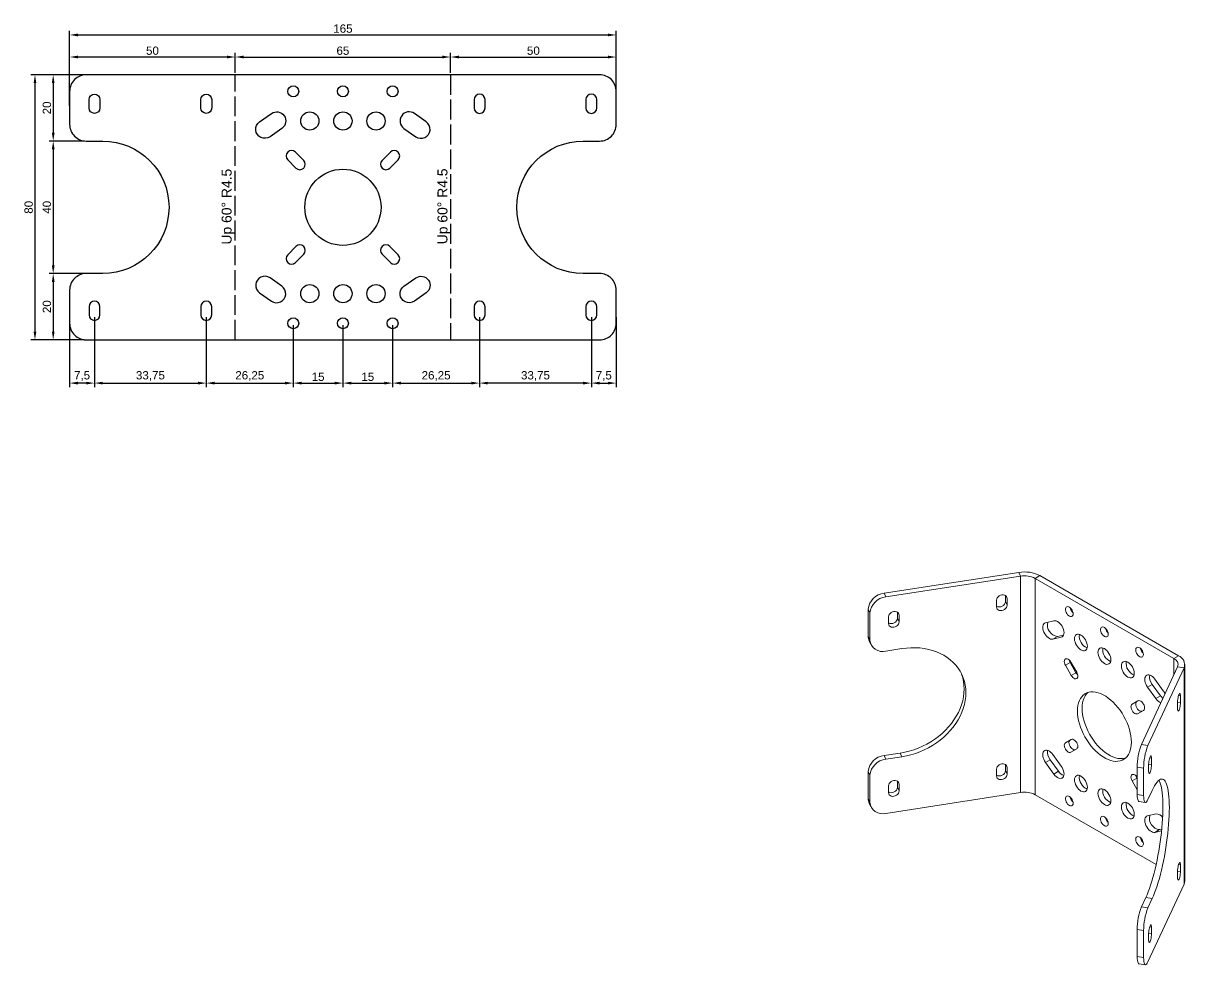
# Model space of a CAD drawing. Header units: millimetres. Extents: x -1183 to 567, y -229 to 859.
# Drawn here: x -96.5 to 254.2, y -228.7 to 55.6 of the extents above; entities that cross this region are included whole.
import ezdxf

# ---------------------------------------------------------------- set-up
doc = ezdxf.new("R2010")
doc.units = ezdxf.units.MM
doc.linetypes.add('ACAD_ISO02W100', pattern=[15, 12, -3])
doc.layers.add('BORDER', color=7, linetype='Continuous')
doc.layers.add('Izmeri', color=1, linetype='Continuous', lineweight=25)
doc.styles.get("Standard").update_dxf_attribs({"font": 'arial.ttf'})
doc.dimstyles.new('ISO-25', dxfattribs={"dimtxt": 2.5, "dimasz": 2.5, "dimexe": 1.25, "dimexo": 0.625, "dimtad": 1, "dimtxsty": 'Standard', "dimcen": 2.5, "dimadec": 0, "dimazin": 0, "dimtfac": 1, "dimtmove": 0, "dimatfit": 3, "dimfxl": 1, "dimarcsym": 0})

# ---------------------------------------------------------------- blocks, each defined once
blk = doc.blocks.new('*D20')
at = {"layer": 'Defpoints', "color": 0}
for p in [(-77.5, 40), (-92.97, -40), (-77.5, -40)]:
    blk.add_point(p, dxfattribs=at)
at = {"layer": 'Izmeri', "color": 0, "lineweight": -2}
for p, q in [((-78.12, 40), (-94.22, 40)), ((-92.97, 37.5), (-92.97, -37.5)), ((-78.12, -40), (-94.22, -40))]:
    blk.add_line(p, q, dxfattribs=at)
at = {"layer": 'Izmeri', "color": 0}
for points in [[(-92.55, 37.5), (-93.38, 37.5), (-92.97, 40)], [(-93.38, -37.5), (-92.55, -37.5), (-92.97, -40)]]:
    blk.add_solid(points, dxfattribs=at)
at = {"layer": 'Izmeri', "color": 0, "insert": (-94.87, 0), "char_height": 2.5, "attachment_point": 5, "rotation": 90}
blk.add_mtext('80', dxfattribs=at)
blk = doc.blocks.new('*D21')
at = {"layer": 'Defpoints', "color": 0}
for p in [(-77.5, 40), (-87.46, 20), (-77.5, 20)]:
    blk.add_point(p, dxfattribs=at)
at = {"layer": 'Izmeri', "color": 0, "lineweight": -2}
for p, q in [((-78.12, 40), (-88.71, 40)), ((-87.46, 37.5), (-87.46, 22.5)), ((-78.12, 20), (-88.71, 20))]:
    blk.add_line(p, q, dxfattribs=at)
at = {"layer": 'Izmeri', "color": 0}
for points in [[(-87.04, 37.5), (-87.87, 37.5), (-87.46, 40)], [(-87.87, 22.5), (-87.04, 22.5), (-87.46, 20)]]:
    blk.add_solid(points, dxfattribs=at)
at = {"layer": 'Izmeri', "color": 0, "insert": (-89.36, 30), "char_height": 2.5, "attachment_point": 5, "rotation": 90}
blk.add_mtext('20', dxfattribs=at)
blk = doc.blocks.new('*D22')
at = {"layer": 'Defpoints', "color": 0}
for p in [(-77.5, 20), (-87.46, -20), (-77.5, -20)]:
    blk.add_point(p, dxfattribs=at)
at = {"layer": 'Izmeri', "color": 0, "lineweight": -2}
for p, q in [((-78.12, 20), (-88.71, 20)), ((-87.46, 17.5), (-87.46, -17.5)), ((-78.12, -20), (-88.71, -20))]:
    blk.add_line(p, q, dxfattribs=at)
at = {"layer": 'Izmeri', "color": 0}
for points in [[(-87.04, 17.5), (-87.87, 17.5), (-87.46, 20)], [(-87.87, -17.5), (-87.04, -17.5), (-87.46, -20)]]:
    blk.add_solid(points, dxfattribs=at)
at = {"layer": 'Izmeri', "color": 0, "insert": (-89.36, 0), "char_height": 2.5, "attachment_point": 5, "rotation": 90}
blk.add_mtext('40', dxfattribs=at)
blk = doc.blocks.new('*D23')
at = {"layer": 'Defpoints', "color": 0}
for p in [(-77.5, -20), (-87.46, -40), (-77.5, -40)]:
    blk.add_point(p, dxfattribs=at)
at = {"layer": 'Izmeri', "color": 0, "lineweight": -2}
for p, q in [((-78.12, -20), (-88.71, -20)), ((-87.46, -22.5), (-87.46, -37.5)), ((-78.12, -40), (-88.71, -40))]:
    blk.add_line(p, q, dxfattribs=at)
at = {"layer": 'Izmeri', "color": 0}
for points in [[(-87.04, -22.5), (-87.87, -22.5), (-87.46, -20)], [(-87.87, -37.5), (-87.04, -37.5), (-87.46, -40)]]:
    blk.add_solid(points, dxfattribs=at)
at = {"layer": 'Izmeri', "color": 0, "insert": (-89.36, -30), "char_height": 2.5, "attachment_point": 5, "rotation": 90}
blk.add_mtext('20', dxfattribs=at)
blk = doc.blocks.new('*D24')
at = {"layer": 'Defpoints', "color": 0}
for p in [(82.5, 52.03), (-82.5, 30), (82.5, 30)]:
    blk.add_point(p, dxfattribs=at)
at = {"layer": 'Izmeri', "color": 0, "lineweight": -2}
for p, q in [((-82.5, 30.62), (-82.5, 53.28)), ((82.5, 30.62), (82.5, 53.28)), ((-80, 52.03), (80, 52.03))]:
    blk.add_line(p, q, dxfattribs=at)
at = {"layer": 'Izmeri', "color": 0}
for points in [[(-80, 52.45), (-80, 51.61), (-82.5, 52.03)], [(80, 51.61), (80, 52.45), (82.5, 52.03)]]:
    blk.add_solid(points, dxfattribs=at)
at = {"layer": 'Izmeri', "color": 0, "insert": (0, 53.93), "char_height": 2.5, "attachment_point": 5}
blk.add_mtext('165', dxfattribs=at)
blk = doc.blocks.new('*D25')
at = {"layer": 'Defpoints', "color": 0}
for p in [(-82.5, 45.37), (-32.5, 40), (-82.5, 30.62)]:
    blk.add_point(p, dxfattribs=at)
at = {"layer": 'Izmeri', "color": 0, "lineweight": -2}
for p, q in [((-82.5, 31.25), (-82.5, 46.62)), ((-32.5, 40.63), (-32.5, 46.62)), ((-35, 45.37), (-80, 45.37))]:
    blk.add_line(p, q, dxfattribs=at)
at = {"layer": 'Izmeri', "color": 0}
for points in [[(-80, 45.79), (-80, 44.96), (-82.5, 45.37)], [(-35, 44.96), (-35, 45.79), (-32.5, 45.37)]]:
    blk.add_solid(points, dxfattribs=at)
at = {"layer": 'Izmeri', "color": 0, "insert": (-57.5, 47.27), "char_height": 2.5, "attachment_point": 5}
blk.add_mtext('50', dxfattribs=at)
blk = doc.blocks.new('*D26')
at = {"layer": 'Defpoints', "color": 0}
for p in [(32.5, 45.37), (-32.5, 40), (32.5, 40)]:
    blk.add_point(p, dxfattribs=at)
at = {"layer": 'Izmeri', "color": 0, "lineweight": -2}
for p, q in [((-32.5, 40.63), (-32.5, 46.62)), ((32.5, 40.63), (32.5, 46.62)), ((-30, 45.37), (30, 45.37))]:
    blk.add_line(p, q, dxfattribs=at)
at = {"layer": 'Izmeri', "color": 0}
for points in [[(-30, 45.79), (-30, 44.96), (-32.5, 45.37)], [(30, 44.96), (30, 45.79), (32.5, 45.37)]]:
    blk.add_solid(points, dxfattribs=at)
at = {"layer": 'Izmeri', "color": 0, "insert": (0, 47.27), "char_height": 2.5, "attachment_point": 5}
blk.add_mtext('65', dxfattribs=at)
blk = doc.blocks.new('*D27')
at = {"layer": 'Defpoints', "color": 0}
for p in [(82.5, 45.37), (32.5, 40), (82.5, 30.63)]:
    blk.add_point(p, dxfattribs=at)
at = {"layer": 'Izmeri', "color": 0, "lineweight": -2}
for p, q in [((32.5, 40.63), (32.5, 46.62)), ((82.5, 31.25), (82.5, 46.62)), ((35, 45.37), (80, 45.37))]:
    blk.add_line(p, q, dxfattribs=at)
at = {"layer": 'Izmeri', "color": 0}
for points in [[(35, 45.79), (35, 44.96), (32.5, 45.37)], [(80, 44.96), (80, 45.79), (82.5, 45.37)]]:
    blk.add_solid(points, dxfattribs=at)
at = {"layer": 'Izmeri', "color": 0, "insert": (57.5, 47.27), "char_height": 2.5, "attachment_point": 5}
blk.add_mtext('50', dxfattribs=at)
blk = doc.blocks.new('*D120')
at = {"layer": 'Defpoints', "color": 0}
for p in [(-75, -32.5), (-41.25, -32.5), (-41.25, -53.07)]:
    blk.add_point(p, dxfattribs=at)
at = {"layer": 'Izmeri', "color": 0, "lineweight": -2}
for p, q in [((-75, -33.12), (-75, -54.32)), ((-41.25, -33.12), (-41.25, -54.32)), ((-72.5, -53.07), (-43.75, -53.07))]:
    blk.add_line(p, q, dxfattribs=at)
at = {"layer": 'Izmeri', "color": 0}
for points in [[(-72.5, -52.66), (-72.5, -53.49), (-75, -53.07)], [(-43.75, -53.49), (-43.75, -52.66), (-41.25, -53.07)]]:
    blk.add_solid(points, dxfattribs=at)
at = {"layer": 'Izmeri', "color": 0, "insert": (-58.12, -50.94), "char_height": 2.5, "attachment_point": 5}
blk.add_mtext('33,75', dxfattribs=at)
blk = doc.blocks.new('*D121')
at = {"layer": 'Defpoints', "color": 0}
for p in [(-82.5, -32.5), (-75, -32.5), (-82.5, -53.07)]:
    blk.add_point(p, dxfattribs=at)
at = {"layer": 'Izmeri', "color": 0, "lineweight": -2}
for p, q in [((-82.5, -33.12), (-82.5, -54.32)), ((-75, -33.12), (-75, -54.32)), ((-77.5, -53.07), (-80, -53.07))]:
    blk.add_line(p, q, dxfattribs=at)
at = {"layer": 'Izmeri', "color": 0}
for points in [[(-80, -52.66), (-80, -53.49), (-82.5, -53.07)], [(-77.5, -53.49), (-77.5, -52.66), (-75, -53.07)]]:
    blk.add_solid(points, dxfattribs=at)
at = {"layer": 'Izmeri', "color": 0, "insert": (-78.75, -50.95), "char_height": 2.5, "attachment_point": 5}
blk.add_mtext('7,5', dxfattribs=at)
blk = doc.blocks.new('*D122')
at = {"layer": 'Defpoints', "color": 0}
for p in [(-41.25, -32.5), (-15, -35), (-15, -53.07)]:
    blk.add_point(p, dxfattribs=at)
at = {"layer": 'Izmeri', "color": 0, "lineweight": -2}
for p, q in [((-41.25, -33.12), (-41.25, -54.32)), ((-15, -35.62), (-15, -54.32)), ((-38.75, -53.07), (-17.5, -53.07))]:
    blk.add_line(p, q, dxfattribs=at)
at = {"layer": 'Izmeri', "color": 0}
for points in [[(-38.75, -52.66), (-38.75, -53.49), (-41.25, -53.07)], [(-17.5, -53.49), (-17.5, -52.66), (-15, -53.07)]]:
    blk.add_solid(points, dxfattribs=at)
at = {"layer": 'Izmeri', "color": 0, "insert": (-28.12, -50.94), "char_height": 2.5, "attachment_point": 5}
blk.add_mtext('26,25', dxfattribs=at)
blk = doc.blocks.new('*D123')
at = {"layer": 'Defpoints', "color": 0}
for p in [(-15, -35), (0, -35), (0, -53.07)]:
    blk.add_point(p, dxfattribs=at)
at = {"layer": 'Izmeri', "color": 0, "lineweight": -2}
for p, q in [((-15, -35.62), (-15, -54.32)), ((0, -35.62), (0, -54.32)), ((-12.5, -53.07), (-2.5, -53.07))]:
    blk.add_line(p, q, dxfattribs=at)
at = {"layer": 'Izmeri', "color": 0}
for points in [[(-12.5, -52.66), (-12.5, -53.49), (-15, -53.07)], [(-2.5, -53.49), (-2.5, -52.66), (0, -53.07)]]:
    blk.add_solid(points, dxfattribs=at)
at = {"layer": 'Izmeri', "color": 0, "insert": (-7.5, -51.17), "char_height": 2.5, "attachment_point": 5}
blk.add_mtext('15', dxfattribs=at)
blk = doc.blocks.new('*D124')
at = {"layer": 'Defpoints', "color": 0}
for p in [(0, -35), (15, -35), (15, -53.07)]:
    blk.add_point(p, dxfattribs=at)
at = {"layer": 'Izmeri', "color": 0, "lineweight": -2}
for p, q in [((0, -35.62), (0, -54.32)), ((15, -35.62), (15, -54.32)), ((2.5, -53.07), (12.5, -53.07))]:
    blk.add_line(p, q, dxfattribs=at)
at = {"layer": 'Izmeri', "color": 0}
for points in [[(2.5, -52.66), (2.5, -53.49), (0, -53.07)], [(12.5, -53.49), (12.5, -52.66), (15, -53.07)]]:
    blk.add_solid(points, dxfattribs=at)
at = {"layer": 'Izmeri', "color": 0, "insert": (7.5, -51.17), "char_height": 2.5, "attachment_point": 5}
blk.add_mtext('15', dxfattribs=at)
blk = doc.blocks.new('*D125')
at = {"layer": 'Defpoints', "color": 0}
for p in [(15, -35), (41.25, -32.5), (41.25, -53.07)]:
    blk.add_point(p, dxfattribs=at)
at = {"layer": 'Izmeri', "color": 0, "lineweight": -2}
for p, q in [((41.25, -33.12), (41.25, -54.32)), ((15, -35.62), (15, -54.32)), ((17.5, -53.07), (38.75, -53.07))]:
    blk.add_line(p, q, dxfattribs=at)
at = {"layer": 'Izmeri', "color": 0}
for points in [[(17.5, -52.66), (17.5, -53.49), (15, -53.07)], [(38.75, -53.49), (38.75, -52.66), (41.25, -53.07)]]:
    blk.add_solid(points, dxfattribs=at)
at = {"layer": 'Izmeri', "color": 0, "insert": (28.13, -50.94), "char_height": 2.5, "attachment_point": 5}
blk.add_mtext('26,25', dxfattribs=at)
blk = doc.blocks.new('*D126')
at = {"layer": 'Defpoints', "color": 0}
for p in [(41.25, -32.5), (75, -32.5), (41.25, -53.07)]:
    blk.add_point(p, dxfattribs=at)
at = {"layer": 'Izmeri', "color": 0, "lineweight": -2}
for p, q in [((41.25, -33.12), (41.25, -54.32)), ((75, -33.12), (75, -54.32)), ((72.5, -53.07), (43.75, -53.07))]:
    blk.add_line(p, q, dxfattribs=at)
at = {"layer": 'Izmeri', "color": 0}
for points in [[(43.75, -52.66), (43.75, -53.49), (41.25, -53.07)], [(72.5, -53.49), (72.5, -52.66), (75, -53.07)]]:
    blk.add_solid(points, dxfattribs=at)
at = {"layer": 'Izmeri', "color": 0, "insert": (58.13, -50.94), "char_height": 2.5, "attachment_point": 5}
blk.add_mtext('33,75', dxfattribs=at)
blk = doc.blocks.new('*D127')
at = {"layer": 'Defpoints', "color": 0}
for p in [(75, -32.5), (82.5, -32.5), (82.5, -53.07)]:
    blk.add_point(p, dxfattribs=at)
at = {"layer": 'Izmeri', "color": 0, "lineweight": -2}
for p, q in [((75, -33.12), (75, -54.32)), ((82.5, -33.12), (82.5, -54.32)), ((77.5, -53.07), (80, -53.07))]:
    blk.add_line(p, q, dxfattribs=at)
at = {"layer": 'Izmeri', "color": 0}
for points in [[(77.5, -52.66), (77.5, -53.49), (75, -53.07)], [(80, -53.49), (80, -52.66), (82.5, -53.07)]]:
    blk.add_solid(points, dxfattribs=at)
at = {"layer": 'Izmeri', "color": 0, "insert": (78.75, -50.95), "char_height": 2.5, "attachment_point": 5}
blk.add_mtext('7,5', dxfattribs=at)

msp = doc.modelspace()

# ---------------------------------------------------------------- linework, layer by layer
at = {"color": 7, "linetype": 'Continuous', "lineweight": 15}
for p, q in [((200.522, -118.095), (200.522, -120.137)), ((158.566, -121.349), (158.566, -129.514)), ((167.922, -123.138), (167.922, -125.18)), ((216.864, -129.798), (214.338, -130.382)), ((218.104, -138.259), (219.872, -141.321)), ((239.671, -149.212), (238.257, -150.029)), ((212.108, -167.586), (214.633, -171.086)), ((244.103, -168.342), (243.249, -168.21)), ((244.103, -166.3), (243.547, -166.214)), ((158.566, -170.341), (158.566, -178.507)), ((200.522, -171.171), (200.522, -169.129)), ((167.922, -176.213), (167.922, -174.172)), ((238.257, -173.164), (239.803, -175.842)), ((252.839, -198.515), (252.839, -200.556)), ((244.103, -217.334), (243.547, -217.248)), ((244.103, -219.376), (243.249, -219.243))]:
    msp.add_line(p, q, dxfattribs=at)
for points in [[(-73.35, 32.5), (-73.35, 30, -1), (-76.65, 30), (-76.65, 32.5, -1)], [(-39.6, 32.5), (-39.6, 30, -1), (-42.9, 30), (-42.9, 32.5, -1)], [(-73.35, -32.5), (-73.35, -30, 1), (-76.65, -30), (-76.65, -32.5, 1)], [(-39.6, -32.5), (-39.6, -30, 1), (-42.9, -30), (-42.9, -32.5, 1)], [(42.9, -32.5), (42.9, -30, 1), (39.6, -30), (39.6, -32.5, 1)], [(76.65, -32.5), (76.65, -30, 1), (73.35, -30), (73.35, -32.5, 1)]]:
    msp.add_lwpolyline(points, format="xyb", close=True)
for points in [[(163.396, -116.519, 0.3549532), (158.566, -121.349), (159.084, -122.464, -0.3549532), (163.913, -117.634), (204.598, -111.341), (204.598, -176.664)], [(250.834, -141.214), (250.834, -136.195), (208.945, -112.013, 0.1634349), (204.598, -111.341), (204.081, -110.226), (163.396, -116.519), (163.913, -117.634)], [(251.999, -138.705, 0.4076798), (250.834, -136.195), (252.248, -135.379), (210.359, -111.197), (208.945, -112.013), (208.945, -177.336), (245.497, -198.438)], [(197.334, -120.428, 0.5313651), (200.004, -119.022), (200.004, -117.182)], [(164.734, -125.471, 0.5313651), (167.404, -124.064), (167.404, -122.224)], [(212.813, -125.252, 0.4613171), (215.753, -129.566), (217.573, -129.145)], [(159.378, -131.987), (158.86, -130.872, -0.1100262), (158.566, -129.514), (159.084, -130.629)], [(219.211, -136.638, 0.0848918), (219.519, -137.442), (221.286, -140.504, 0.0848705), (221.829, -141.172)], [(241.097, -162.192), (251.999, -138.705), (253.931, -139.004, 0.4076798), (252.248, -135.379)], [(243.559, -141.191, 0.2062043), (244.33, -144.021), (246.855, -147.521)], [(242.915, -144.837), (245.441, -148.337), (246.855, -147.521, 0.0645925), (247.555, -148.279)], [(212.751, -163.94, 0.2062043), (213.522, -166.77), (216.047, -170.269, 0.1681572), (217.635, -171.525)], [(241.735, -169.361), (239.803, -169.062, -0.0935658), (241.097, -162.192), (243.029, -162.49, 0.0935658), (241.735, -169.361), (241.735, -177.527), (239.803, -177.228), (239.803, -169.062)], [(159.084, -171.456), (158.566, -170.341, -0.3549532), (163.396, -165.511), (163.913, -166.627)], [(168.743, -165.88), (163.913, -166.627, 0.3549532), (159.084, -171.456), (159.084, -179.622, 0.4712298), (163.913, -182.957), (204.598, -176.664, -0.1634349), (208.945, -177.336, -0.1634349)], [(197.334, -171.462, 0.5313651), (200.004, -170.055), (200.004, -168.216)], [(239.364, -171.543, 0.0848918), (239.671, -172.348), (239.803, -172.576)], [(164.734, -176.505, 0.5313651), (167.404, -175.098), (167.404, -173.258)], [(159.378, -180.98), (158.86, -179.865, -0.1100262), (158.566, -178.507), (159.084, -179.622)], [(239.803, -218.055), (241.735, -218.354, -0.0935658), (243.029, -211.483), (241.097, -211.184), (242.392, -208.396)], [(241.097, -211.184, 0.0935658), (239.803, -218.055), (239.803, -226.22), (241.735, -226.519)]]:
    msp.add_lwpolyline(points, format="xyb", dxfattribs=at)
at = {"color": 7, "linetype": 'Continuous', "lineweight": 15, "flags": 128}
for points in [[(200.145, -117.284), (200.522, -118.095), (200.468, -117.755), (200.308, -117.455), (200.055, -117.215), (199.725, -117.052), (199.341, -116.977), (198.928, -116.995), (198.516, -117.104), (198.131, -117.298), (197.801, -117.564), (197.548, -117.882), (197.389, -118.231), (197.334, -118.589), (197.334, -120.63), (197.389, -120.97), (197.548, -121.271), (197.801, -121.51), (198.131, -121.673), (198.516, -121.749), (198.928, -121.731), (199.341, -121.621), (199.725, -121.427), (200.055, -121.162), (200.308, -120.844), (200.468, -120.494), (200.522, -120.137), (200.004, -119.022)], [(167.545, -122.327), (167.922, -123.138), (167.868, -122.798), (167.708, -122.498), (167.455, -122.258), (167.125, -122.095), (166.741, -122.02), (166.328, -122.037), (165.916, -122.147), (165.531, -122.341), (165.201, -122.606), (164.948, -122.925), (164.789, -123.274), (164.734, -123.631), (164.734, -125.673), (164.789, -126.013), (164.948, -126.313), (165.201, -126.553), (165.531, -126.716), (165.916, -126.791), (166.328, -126.773), (166.741, -126.664), (167.125, -126.47), (167.455, -126.204), (167.708, -125.886), (167.868, -125.537), (167.922, -125.18), (167.404, -124.064)], [(220.45, -122.737), (220.413, -122.381), (220.305, -122.005), (220.134, -121.633), (219.908, -121.287), (219.644, -120.991), (219.356, -120.762), (219.064, -120.614), (218.786, -120.558), (218.539, -120.597), (218.339, -120.727), (218.198, -120.942), (218.125, -121.227), (218.125, -121.565), (218.198, -121.934), (218.339, -122.311), (218.539, -122.673), (218.786, -122.996), (219.064, -123.261), (219.356, -123.451), (219.644, -123.553), (219.908, -123.562), (220.134, -123.477), (220.305, -123.303), (220.413, -123.051), (220.45, -122.737)], [(217.341, -129.522), (216.864, -129.798), (217.153, -129.678), (217.389, -129.468), (217.561, -129.175), (217.664, -128.81), (217.693, -128.388), (217.647, -127.925), (217.528, -127.438), (217.341, -126.946), (217.093, -126.469), (216.793, -126.024), (216.453, -125.629), (216.086, -125.298), (215.706, -125.045), (215.328, -124.879), (214.965, -124.807), (214.633, -124.831), (212.108, -125.415), (211.818, -125.535), (211.583, -125.745), (211.411, -126.039), (211.308, -126.403), (211.279, -126.825), (211.325, -127.289), (211.443, -127.776), (211.63, -128.267), (211.878, -128.745), (212.178, -129.189), (212.518, -129.585), (212.885, -129.915), (213.266, -130.168), (213.644, -130.334), (214.006, -130.406), (214.338, -130.382), (215.753, -129.566)], [(224.763, -132.519), (224.726, -132.06), (224.615, -131.574), (224.435, -131.083), (224.194, -130.603), (223.899, -130.153), (223.563, -129.752), (223.198, -129.413), (222.819, -129.151), (222.439, -128.975), (222.074, -128.893), (221.738, -128.906), (221.444, -129.015), (221.202, -129.216), (221.022, -129.5), (220.911, -129.858), (220.874, -130.274), (220.911, -130.734), (221.022, -131.219), (221.202, -131.711), (221.444, -132.191), (221.738, -132.64), (222.074, -133.042), (222.439, -133.38), (222.819, -133.642), (223.198, -133.818), (223.563, -133.901), (223.899, -133.887), (224.194, -133.778), (224.435, -133.578), (224.615, -133.293), (224.726, -132.936), (224.763, -132.519)], [(231.056, -128.861), (231.02, -128.504), (230.912, -128.128), (230.74, -127.756), (230.515, -127.41), (230.25, -127.114), (229.963, -126.885), (229.671, -126.737), (229.393, -126.681), (229.146, -126.72), (228.946, -126.85), (228.805, -127.065), (228.732, -127.35), (228.732, -127.688), (228.805, -128.057), (228.946, -128.434), (229.146, -128.796), (229.393, -129.119), (229.671, -129.384), (229.963, -129.574), (230.25, -129.677), (230.515, -129.685), (230.74, -129.6), (230.912, -129.426), (231.02, -129.174), (231.056, -128.861)], [(231.834, -136.601), (231.797, -136.142), (231.686, -135.657), (231.506, -135.165), (231.265, -134.685), (230.97, -134.235), (230.634, -133.834), (230.269, -133.495), (229.89, -133.233), (229.51, -133.057), (229.145, -132.975), (228.809, -132.988), (228.515, -133.097), (228.273, -133.298), (228.093, -133.582), (227.982, -133.94), (227.945, -134.356), (227.982, -134.816), (228.093, -135.301), (228.273, -135.793), (228.515, -136.273), (228.809, -136.722), (229.145, -137.124), (229.51, -137.462), (229.89, -137.724), (230.269, -137.9), (230.634, -137.983), (230.97, -137.969), (231.265, -137.86), (231.506, -137.66), (231.686, -137.375), (231.797, -137.018), (231.834, -136.601)], [(241.663, -134.984), (241.626, -134.627), (241.519, -134.251), (241.347, -133.879), (241.121, -133.533), (240.857, -133.237), (240.569, -133.008), (240.278, -132.86), (239.999, -132.804), (239.753, -132.843), (239.552, -132.973), (239.411, -133.188), (239.339, -133.473), (239.339, -133.811), (239.411, -134.18), (239.552, -134.557), (239.753, -134.919), (239.999, -135.242), (240.278, -135.507), (240.569, -135.697), (240.857, -135.8), (241.121, -135.809), (241.347, -135.723), (241.519, -135.549), (241.626, -135.298), (241.663, -134.984)], [(221.286, -140.504), (219.872, -141.321), (220.114, -141.674), (220.395, -141.971), (220.697, -142.192), (220.999, -142.32), (221.281, -142.348), (221.522, -142.273), (221.708, -142.101), (221.824, -141.844), (221.864, -141.518), (221.824, -141.146), (221.708, -140.754), (221.522, -140.368), (219.754, -137.306), (219.513, -136.952), (219.231, -136.655), (218.929, -136.435), (218.627, -136.307), (218.346, -136.279), (218.104, -136.353), (217.919, -136.525), (217.802, -136.783), (217.763, -137.109), (217.802, -137.481), (217.919, -137.873), (218.104, -138.259), (219.519, -137.442)], [(238.905, -140.683), (238.868, -140.224), (238.757, -139.739), (238.578, -139.247), (238.336, -138.767), (238.041, -138.317), (237.705, -137.916), (237.34, -137.577), (236.961, -137.315), (236.581, -137.139), (236.217, -137.057), (235.88, -137.07), (235.586, -137.179), (235.344, -137.38), (235.164, -137.664), (235.053, -138.022), (235.016, -138.438), (235.053, -138.898), (235.164, -139.383), (235.344, -139.875), (235.586, -140.355), (235.88, -140.804), (236.217, -141.206), (236.581, -141.544), (236.961, -141.806), (237.34, -141.982), (237.705, -142.065), (238.041, -142.051), (238.336, -141.942), (238.578, -141.742), (238.757, -141.457), (238.868, -141.1), (238.905, -140.683)], [(254.152, -138.032), (254.152, -203.356), (254.097, -203.845), (253.931, -204.327), (243.029, -227.814), (242.827, -228.2), (242.629, -228.475), (242.442, -228.634), (242.269, -228.673), (242.114, -228.589), (241.982, -228.386), (241.876, -228.069), (241.799, -227.644), (241.751, -227.123), (241.735, -226.519), (241.735, -218.354)], [(163.396, -165.511), (168.225, -164.764), (169.603, -164.51), (170.975, -164.173), (172.332, -163.756), (173.668, -163.261), (174.976, -162.69), (176.25, -162.047), (177.484, -161.335), (178.67, -160.556), (179.802, -159.716), (180.876, -158.819), (181.886, -157.868), (182.825, -156.87), (183.691, -155.828), (184.477, -154.749), (185.181, -153.637), (185.798, -152.499), (186.326, -151.341), (186.761, -150.167), (187.102, -148.985), (187.347, -147.8), (187.495, -146.618), (187.544, -145.445), (187.495, -144.288), (187.347, -143.152), (187.102, -142.042), (186.761, -140.965), (186.611, -140.577)], [(238.021, -161.46), (237.985, -160.546), (237.874, -159.598), (237.692, -158.625), (237.439, -157.634), (237.117, -156.636), (236.73, -155.638), (236.282, -154.651), (235.775, -153.683), (235.215, -152.743), (234.606, -151.84), (233.955, -150.981), (233.268, -150.174), (232.549, -149.428), (231.807, -148.747), (231.047, -148.139), (230.277, -147.61), (229.503, -147.163), (228.732, -146.803), (227.972, -146.534), (227.23, -146.357), (226.512, -146.274), (225.824, -146.287), (225.173, -146.394), (224.564, -146.595), (224.004, -146.888), (223.498, -147.271), (223.049, -147.74), (222.662, -148.291), (222.34, -148.918), (222.087, -149.616), (221.905, -150.379), (221.795, -151.2), (221.758, -152.072), (221.795, -152.985), (221.905, -153.934), (222.087, -154.907), (222.34, -155.898), (222.662, -156.896), (223.049, -157.894), (223.498, -158.881), (224.004, -159.848), (224.564, -160.788), (225.173, -161.692), (225.824, -162.551), (226.512, -163.357), (227.23, -164.104), (227.972, -164.785), (228.732, -165.393), (229.503, -165.922), (230.277, -166.369), (231.047, -166.729), (231.807, -166.998), (232.549, -167.175), (233.268, -167.258), (233.955, -167.245), (234.606, -167.138), (235.215, -166.937), (235.775, -166.643), (236.282, -166.261), (236.73, -165.792), (237.117, -165.241), (237.439, -164.614), (237.692, -163.916), (237.874, -163.153), (237.985, -162.332), (238.021, -161.46)], [(224.891, -146.474), (224.463, -146.924), (224.076, -147.474), (223.755, -148.101), (223.501, -148.8), (223.319, -149.563), (223.209, -150.384), (223.172, -151.255), (223.209, -152.169), (223.319, -153.117), (223.501, -154.091), (223.755, -155.081), (224.076, -156.08), (224.463, -157.077), (224.912, -158.064), (225.419, -159.032), (225.979, -159.972), (226.587, -160.876), (227.238, -161.735), (227.926, -162.541), (228.644, -163.288), (229.387, -163.968), (230.147, -164.576), (230.917, -165.106), (231.691, -165.552), (232.461, -165.912), (233.221, -166.182), (233.963, -166.359), (234.682, -166.441), (235.37, -166.429), (236.021, -166.322), (236.303, -166.242)], [(252.839, -149.522), (252.824, -149.902), (252.781, -150.319), (252.713, -150.744), (252.625, -151.149), (252.522, -151.505), (252.411, -151.79), (252.301, -151.982), (252.198, -152.069), (252.109, -152.046), (252.042, -151.913), (251.999, -151.68), (251.984, -151.362), (251.984, -149.321), (251.999, -148.941), (252.042, -148.524), (252.109, -148.099), (252.198, -147.694), (252.301, -147.338), (252.411, -147.054), (252.522, -146.861), (252.625, -146.774), (252.713, -146.798), (252.781, -146.93), (252.824, -147.163), (252.839, -147.481)], [(240.039, -149), (239.671, -149.212), (239.486, -149.384), (239.369, -149.642), (239.329, -149.968), (239.369, -150.339), (239.486, -150.732), (239.671, -151.118), (239.913, -151.471), (240.194, -151.768), (240.496, -151.988), (240.798, -152.117), (241.08, -152.145), (241.321, -152.07)], [(219.519, -160.85), (218.104, -161.666), (217.919, -161.838), (217.802, -162.096), (217.763, -162.422), (217.802, -162.793), (217.919, -163.186), (218.104, -163.572), (218.346, -163.925), (218.627, -164.222), (218.929, -164.442), (219.231, -164.571), (219.513, -164.599), (219.754, -164.524), (221.522, -163.503), (221.708, -163.331), (221.824, -163.074), (221.864, -162.748), (221.824, -162.376), (221.708, -161.984), (221.522, -161.598), (221.281, -161.244), (220.999, -160.947), (220.697, -160.727), (220.395, -160.599), (220.114, -160.571), (219.872, -160.645), (218.104, -161.666)], [(219.886, -160.638), (219.519, -160.85), (219.333, -161.022), (219.217, -161.279), (219.177, -161.605), (219.217, -161.977), (219.333, -162.369), (219.519, -162.755), (219.76, -163.109), (220.042, -163.406), (220.344, -163.626), (220.646, -163.754), (220.927, -163.782), (221.169, -163.708)], [(216.047, -170.269), (214.633, -171.086), (214.965, -171.494), (215.328, -171.84), (215.706, -172.111), (216.086, -172.297), (216.453, -172.39), (216.793, -172.387), (217.093, -172.289), (217.341, -172.098), (217.528, -171.822), (217.647, -171.472), (217.693, -171.062), (217.664, -170.606), (217.561, -170.123), (217.389, -169.631), (217.153, -169.148), (216.864, -168.695), (214.338, -165.195), (214.006, -164.787), (213.644, -164.441), (213.266, -164.17), (212.885, -163.984), (212.518, -163.891), (212.178, -163.893), (211.878, -163.992), (211.63, -164.183), (211.443, -164.459), (211.325, -164.808), (211.279, -165.219), (211.308, -165.675), (211.411, -166.158), (211.583, -166.65), (211.818, -167.132), (212.108, -167.586), (213.522, -166.77)], [(200.145, -168.318), (200.522, -169.129), (200.468, -168.789), (200.308, -168.489), (200.055, -168.249), (199.725, -168.086), (199.341, -168.011), (198.928, -168.029), (198.516, -168.138), (198.131, -168.332), (197.801, -168.597), (197.548, -168.916), (197.389, -169.265), (197.334, -169.622), (197.334, -171.664), (197.389, -172.004), (197.548, -172.304), (197.801, -172.544), (198.131, -172.707), (198.516, -172.782), (198.928, -172.764), (199.341, -172.655), (199.725, -172.461), (200.055, -172.196), (200.308, -171.877), (200.468, -171.528), (200.522, -171.171), (200.004, -170.055)], [(224.763, -175.094), (224.726, -174.634), (224.615, -174.149), (224.435, -173.657), (224.194, -173.177), (223.899, -172.728), (223.563, -172.326), (223.198, -171.988), (222.819, -171.726), (222.439, -171.55), (222.074, -171.467), (221.738, -171.48), (221.444, -171.59), (221.202, -171.79), (221.022, -172.075), (220.911, -172.432), (220.874, -172.849), (220.911, -173.308), (221.022, -173.793), (221.202, -174.285), (221.444, -174.765), (221.738, -175.215), (222.074, -175.616), (222.439, -175.954), (222.819, -176.217), (223.198, -176.392), (223.563, -176.475), (223.899, -176.462), (224.194, -176.353), (224.435, -176.152), (224.615, -175.868), (224.726, -175.51), (224.763, -175.094)], [(239.803, -172.045), (239.665, -171.858), (239.384, -171.561), (239.082, -171.34), (238.78, -171.212), (238.499, -171.184), (238.257, -171.259), (238.072, -171.431), (237.955, -171.688), (237.915, -172.014), (237.955, -172.386), (238.072, -172.778), (238.257, -173.164), (239.671, -172.348)], [(167.545, -173.36), (167.922, -174.172), (167.868, -173.832), (167.708, -173.531), (167.455, -173.291), (167.125, -173.128), (166.741, -173.053), (166.328, -173.071), (165.916, -173.181), (165.531, -173.375), (165.201, -173.64), (164.948, -173.958), (164.789, -174.308), (164.734, -174.665), (164.734, -176.706), (164.789, -177.047), (164.948, -177.347), (165.201, -177.587), (165.531, -177.75), (165.916, -177.825), (166.328, -177.807), (166.741, -177.697), (167.125, -177.503), (167.455, -177.238), (167.708, -176.92), (167.868, -176.57), (167.922, -176.213), (167.404, -175.098)], [(241.735, -177.527), (241.751, -178.131), (241.799, -178.652), (241.876, -179.076), (241.982, -179.394), (242.114, -179.597), (242.269, -179.68), (242.442, -179.642), (242.629, -179.483), (242.827, -179.207), (243.029, -178.821), (244.323, -176.033), (244.693, -175.279), (245.06, -174.612), (245.424, -174.036), (245.782, -173.553), (246.132, -173.166), (246.474, -172.876), (246.804, -172.686), (247.122, -172.596), (247.425, -172.607), (247.713, -172.719), (247.984, -172.93), (248.235, -173.241), (248.467, -173.649), (248.678, -174.153), (248.867, -174.749), (249.032, -175.435), (249.173, -176.208), (249.29, -177.062), (249.381, -177.995), (249.447, -179.001), (249.487, -180.075), (249.5, -181.212), (249.487, -182.405), (249.447, -183.649), (249.381, -184.938), (249.29, -186.264), (249.173, -187.622), (249.032, -189.004), (248.867, -190.402), (248.678, -191.811), (248.467, -193.223), (248.235, -194.63), (247.984, -196.026), (247.713, -197.403), (247.425, -198.754), (247.122, -200.073), (246.804, -201.352), (246.474, -202.586), (246.132, -203.768), (245.782, -204.891), (245.424, -205.951), (245.06, -206.941), (244.693, -207.858), (244.323, -208.695), (243.029, -211.483)], [(246.332, -172.985), (246.535, -173.351), (246.746, -173.854), (246.935, -174.45), (247.1, -175.137), (247.242, -175.909), (247.358, -176.764), (247.45, -177.696), (247.515, -178.702), (247.555, -179.776), (247.568, -180.913), (247.555, -182.106), (247.515, -183.35), (247.45, -184.639), (247.358, -185.966), (247.242, -187.323), (247.1, -188.705), (246.935, -190.104), (246.746, -191.512), (246.535, -192.924), (246.304, -194.331), (246.052, -195.727), (245.781, -197.104), (245.494, -198.455), (245.19, -199.774), (244.872, -201.054), (244.542, -202.287), (244.2, -203.469), (243.85, -204.593), (243.492, -205.652), (243.128, -206.643), (242.761, -207.559), (242.392, -208.396), (244.323, -208.695)], [(220.45, -179.895), (220.413, -179.539), (220.305, -179.163), (220.134, -178.791), (219.908, -178.445), (219.644, -178.149), (219.356, -177.919), (219.064, -177.772), (218.786, -177.716), (218.539, -177.754), (218.339, -177.885), (218.198, -178.1), (218.125, -178.385), (218.125, -178.722), (218.198, -179.092), (218.339, -179.469), (218.539, -179.831), (218.786, -180.154), (219.064, -180.419), (219.356, -180.609), (219.644, -180.711), (219.908, -180.72), (220.134, -180.635), (220.305, -180.461), (220.413, -180.209), (220.45, -179.895)], [(231.834, -179.176), (231.797, -178.716), (231.686, -178.231), (231.506, -177.739), (231.265, -177.259), (230.97, -176.81), (230.634, -176.408), (230.269, -176.07), (229.89, -175.808), (229.51, -175.632), (229.145, -175.549), (228.809, -175.562), (228.515, -175.672), (228.273, -175.872), (228.093, -176.157), (227.982, -176.514), (227.945, -176.931), (227.982, -177.39), (228.093, -177.875), (228.273, -178.367), (228.515, -178.847), (228.809, -179.297), (229.145, -179.698), (229.51, -180.037), (229.89, -180.299), (230.269, -180.475), (230.634, -180.557), (230.97, -180.544), (231.265, -180.435), (231.506, -180.234), (231.686, -179.95), (231.797, -179.592), (231.834, -179.176)], [(242.265, -179.68), (240.333, -179.381), (240.182, -179.298), (240.05, -179.095), (239.944, -178.777), (239.867, -178.353), (239.819, -177.832), (239.803, -177.228)], [(238.905, -183.258), (238.868, -182.798), (238.757, -182.313), (238.578, -181.821), (238.336, -181.341), (238.041, -180.892), (237.705, -180.49), (237.34, -180.152), (236.961, -179.89), (236.581, -179.714), (236.217, -179.631), (235.88, -179.644), (235.586, -179.754), (235.344, -179.954), (235.164, -180.239), (235.053, -180.596), (235.016, -181.013), (235.053, -181.472), (235.164, -181.957), (235.344, -182.449), (235.586, -182.929), (235.88, -183.379), (236.217, -183.78), (236.581, -184.119), (236.961, -184.381), (237.34, -184.557), (237.705, -184.639), (238.041, -184.626), (238.336, -184.517), (238.578, -184.316), (238.757, -184.032), (238.868, -183.674), (238.905, -183.258)], [(231.056, -186.018), (231.02, -185.662), (230.912, -185.286), (230.74, -184.914), (230.515, -184.568), (230.25, -184.272), (229.963, -184.043), (229.671, -183.895), (229.393, -183.839), (229.146, -183.877), (228.946, -184.008), (228.805, -184.223), (228.732, -184.508), (228.732, -184.846), (228.805, -185.215), (228.946, -185.592), (229.146, -185.954), (229.393, -186.277), (229.671, -186.542), (229.963, -186.732), (230.25, -186.834), (230.515, -186.843), (230.74, -186.758), (230.912, -186.584), (231.02, -186.332), (231.056, -186.018)], [(241.663, -192.141), (241.626, -191.785), (241.519, -191.409), (241.347, -191.037), (241.121, -190.691), (240.857, -190.395), (240.569, -190.166), (240.278, -190.018), (239.999, -189.962), (239.753, -190.001), (239.552, -190.131), (239.411, -190.346), (239.339, -190.631), (239.339, -190.969), (239.411, -191.338), (239.552, -191.715), (239.753, -192.077), (239.999, -192.4), (240.278, -192.665), (240.569, -192.855), (240.857, -192.957), (241.121, -192.966), (241.347, -192.881), (241.519, -192.707), (241.626, -192.455), (241.663, -192.141)], [(251.984, -200.424), (252.839, -200.556), (252.824, -200.936), (252.781, -201.353), (252.713, -201.778), (252.625, -202.183), (252.522, -202.539), (252.411, -202.823), (252.301, -203.016), (252.198, -203.103), (252.109, -203.079), (252.042, -202.946), (251.999, -202.713), (251.984, -202.396), (251.984, -200.355), (251.999, -199.975), (252.042, -199.558), (252.109, -199.133), (252.198, -198.728), (252.301, -198.371), (252.411, -198.087), (252.522, -197.895), (252.625, -197.808), (252.713, -197.831), (252.781, -197.964), (252.824, -198.197), (252.839, -198.515), (252.282, -198.429)], [(242.265, -228.672), (240.333, -228.373), (240.182, -228.291), (240.05, -228.088), (239.944, -227.77), (239.867, -227.345), (239.819, -226.825), (239.803, -226.22)]]:
    msp.add_lwpolyline(points, dxfattribs=at)
for points in [[(168.225, -164.764), (168.743, -165.88), (170.121, -165.625), (171.492, -165.288), (172.849, -164.871), (174.186, -164.376), (175.494, -163.806), (176.768, -163.162), (178.001, -162.45), (179.187, -161.672), (180.32, -160.831), (181.394, -159.934), (182.403, -158.983), (183.343, -157.985), (184.208, -156.943), (184.995, -155.864), (185.698, -154.753), (186.316, -153.615), (186.843, -152.456), (187.279, -151.282), (187.62, -150.1), (187.865, -148.915), (188.012, -147.733), (188.061, -146.56), (188.012, -145.403), (187.865, -144.267), (187.62, -143.157), (187.279, -142.081), (186.843, -141.042), (186.316, -140.046), (185.698, -139.099), (184.995, -138.206), (184.208, -137.37), (183.343, -136.596), (182.403, -135.888), (181.394, -135.25), (180.32, -134.684), (179.187, -134.195), (178.001, -133.783), (176.768, -133.452), (175.494, -133.203), (174.186, -133.038), (172.849, -132.956), (171.492, -132.959), (170.121, -133.046), (168.743, -133.218), (163.913, -133.965, -0.4712298), (159.084, -130.629), (159.084, -122.464)], [(248.2, -146.89, 0.0576498), (247.671, -145.946), (245.146, -142.446), (244.814, -142.038), (244.452, -141.692), (244.073, -141.421), (243.693, -141.235), (243.326, -141.142), (242.986, -141.145), (242.686, -141.243), (242.438, -141.434), (242.251, -141.71), (242.132, -142.06), (242.087, -142.47), (242.116, -142.926), (242.218, -143.409), (242.391, -143.901), (242.626, -144.383), (242.915, -144.837), (244.33, -144.021)], [(247.475, -184.185, 0.2601915), (245.441, -183.15), (242.915, -183.734), (242.626, -183.854), (242.391, -184.064), (242.218, -184.357), (242.116, -184.722), (242.087, -185.144), (242.132, -185.607), (242.251, -186.094), (242.438, -186.586), (242.686, -187.063), (242.986, -187.508), (243.326, -187.903), (243.693, -188.234), (244.073, -188.487), (244.452, -188.653), (244.814, -188.725), (245.146, -188.701)]]:
    msp.add_lwpolyline(points, format="xyb", dxfattribs=at)
at = {"color": 7, "linetype": 'Continuous', "lineweight": 15}
for points in [[(253.931, -204.327), (253.931, -139.004), (243.029, -162.49)], [(252.282, -147.395), (252.839, -147.481), (252.839, -149.522), (251.984, -149.39)], [(247.202, -187.736), (246.56, -187.884), (245.146, -188.701), (247.15, -188.237)]]:
    msp.add_lwpolyline(points, dxfattribs=at)
at = {"color": 7, "linetype": 'Continuous', "lineweight": 15, "flags": 128}
for points in [[(241.675, -151.866), (241.86, -151.694), (241.977, -151.436), (242.016, -151.11), (241.977, -150.739), (241.86, -150.346), (241.675, -149.96), (241.433, -149.607), (241.152, -149.31), (240.85, -149.089), (240.548, -148.961), (240.266, -148.933), (240.025, -149.008), (238.257, -150.029), (238.072, -150.201), (237.955, -150.458), (237.915, -150.784), (237.955, -151.156), (238.072, -151.548), (238.257, -151.934), (238.499, -152.288), (238.78, -152.585), (239.082, -152.805), (239.384, -152.933), (239.665, -152.961), (239.907, -152.887)], [(243.249, -168.141), (243.264, -167.76), (243.306, -167.344), (243.374, -166.918), (243.463, -166.514), (243.566, -166.157), (243.676, -165.873), (243.787, -165.681), (243.89, -165.594), (243.978, -165.617), (244.046, -165.75), (244.089, -165.983), (244.103, -166.3), (244.103, -168.342), (244.089, -168.722), (244.046, -169.139), (243.978, -169.564), (243.89, -169.969), (243.787, -170.325), (243.676, -170.609), (243.566, -170.801), (243.463, -170.889), (243.374, -170.865), (243.306, -170.732), (243.264, -170.499), (243.249, -170.182)], [(243.249, -219.174), (243.264, -218.794), (243.306, -218.377), (243.374, -217.952), (243.463, -217.548), (243.566, -217.191), (243.676, -216.907), (243.787, -216.715), (243.89, -216.627), (243.978, -216.651), (244.046, -216.784), (244.089, -217.017), (244.103, -217.334), (244.103, -219.376), (244.089, -219.756), (244.046, -220.172), (243.978, -220.598), (243.89, -221.002), (243.787, -221.359), (243.676, -221.643), (243.566, -221.835), (243.463, -221.922), (243.374, -221.899), (243.306, -221.766), (243.264, -221.533), (243.249, -221.216)]]:
    msp.add_lwpolyline(points, close=True, dxfattribs=at)
for centre, radius in [((-15, 35), 1.65), ((0, 35), 1.65), ((15, 35), 1.65), ((-10, 26.07), 2.75), ((0, 26.07), 2.75), ((10, 26.07), 2.75), ((-10, -26.07), 2.75), ((0, -26.07), 2.75), ((10, -26.07), 2.75), ((-15, -35), 1.65), ((0, -35), 1.65), ((15, -35), 1.65)]:
    msp.add_circle(centre, radius)
at = {"color": 7, "linetype": 'Continuous', "lineweight": 15}
for centre, radius, start, end in [((205.774, -120.059), 9.978, 62.64283, 99.7711), ((222.189, -120.386), 2.678, 191.48436, 228.51026), ((226.16, -129.468), 3.849, 172.20962, 247.78501), ((232.796, -126.509), 2.678, 191.48436, 228.51026), ((233.231, -133.55), 3.849, 172.20962, 247.78501), ((243.402, -132.632), 2.678, 191.48436, 228.51026), ((240.302, -137.632), 3.849, 172.20962, 247.78501), ((248.087, -146.632), 3.148, 212.79295, 248.93977), ((226.16, -172.042), 3.849, 172.20962, 247.78501), ((222.189, -177.544), 2.678, 191.48436, 228.51026), ((233.231, -176.124), 3.849, 172.20962, 247.78501), ((240.302, -180.206), 3.849, 172.20962, 247.78501), ((232.796, -183.667), 2.678, 191.48436, 228.51026), ((246.93, -184.473), 3.431, 164.749, 263.80773), ((243.402, -189.79), 2.678, 191.48436, 228.51026)]:
    msp.add_arc(centre, radius, start, end, dxfattribs=at)
at = {"layer": 'BORDER'}
msp.add_lwpolyline([(-78.125, -40), (77.5, -40, 0.4142136), (82.5, -35), (82.5, -25, 0.4142136), (77.5, -20), (72.5, -20, -1), (72.5, 20), (77.5, 20, 0.4142136), (82.5, 25), (82.5, 35, 0.4142136), (77.5, 40), (-77.5, 40, 0.4142136), (-82.5, 35), (-82.5, 25, 0.4142136), (-77.5, 20), (-72.5, 20, -1), (-72.5, -20), (-77.5, -20, 0.4142136), (-82.5, -25), (-82.5, -35, 0.4142136), (-77.5, -40)], format="xyb", dxfattribs=at)
for points in [[(39.6, 30, 1), (42.9, 30), (42.9, 32.5, 1), (39.6, 32.5)], [(76.65, 32.5, 1), (73.35, 32.5), (73.35, 30, 1), (76.65, 30)], [(-21.576, 28.323, -1), (-18.421, 23.818), (-21.993, 21.317, -1), (-25.147, 25.823)], [(21.576, 28.323, 1), (18.421, 23.818), (21.993, 21.317, 1), (25.147, 25.823)], [(-14.333, 16.667, 1), (-16.667, 14.333), (-14.167, 11.833, 1), (-11.833, 14.167)], [(14.167, 11.833), (16.667, 14.333, 1), (14.333, 16.667), (11.833, 14.167, 1)], [(-14.167, -11.833), (-16.667, -14.333, 1), (-14.333, -16.667), (-11.833, -14.167, 1)], [(14.333, -16.667, 1), (16.667, -14.333), (14.167, -11.833, 1), (11.833, -14.167)], [(-21.576, -28.323, 1), (-18.421, -23.818), (-21.993, -21.317, 1), (-25.147, -25.823)], [(21.576, -28.323, -1), (18.421, -23.818), (21.993, -21.317, -1), (25.147, -25.823)]]:
    msp.add_lwpolyline(points, format="xyb", close=True, dxfattribs=at)
msp.add_circle((0, 0), 11.5, dxfattribs=at)
at = {"layer": 'Izmeri', "linetype": 'ACAD_ISO02W100', "ltscale": 0.5}
msp.add_line((-32.5, -40), (-32.5, 40), dxfattribs=at)
msp.add_lwpolyline([(32.5, 40), (32.5, -40)], dxfattribs=at)

# ---------------------------------------------------------------- texts
at = {"layer": 'Izmeri'}
for p in [(-33.609, -11.242), (31.556, -11.153)]:
    msp.add_text('Up 60%%D R4.5', height=3, rotation=90, dxfattribs=at).set_placement(p)

# ---------------------------------------------------------------- dimensions: what is measured, and where the dimension line sits
for base, p1, p2, picture, middle in [((82.5, 52.028), (-82.5, 30), (82.5, 30), '*D24', (0, 53.93)), ((-82.5, 45.372), (-32.5, 40), (-82.5, 30.625), '*D25', (-57.5, 47.273)), ((32.5, 45.372), (-32.5, 40), (32.5, 40), '*D26', (0, 47.273)), ((82.5, 45.372), (32.5, 40), (82.5, 30.625), '*D27', (57.5, 47.273)), ((-82.5, -53.072), (-75, -32.5), (-82.5, -32.5), '*D121', (-78.75, -50.95)), ((-41.25, -53.072), (-75, -32.5), (-41.25, -32.5), '*D120', (-58.125, -50.945)), ((-15, -53.072), (-41.25, -32.5), (-15, -35), '*D122', (-28.125, -50.945)), ((0, -53.072), (-15, -35), (0, -35), '*D123', (-7.5, -51.171)), ((15, -53.072), (0, -35), (15, -35), '*D124', (7.5, -51.171)), ((41.25, -53.072), (15, -35), (41.25, -32.5), '*D125', (28.125, -50.945)), ((41.25, -53.072), (75, -32.5), (41.25, -32.5), '*D126', (58.125, -50.945)), ((82.5, -53.072), (75, -32.5), (82.5, -32.5), '*D127', (78.75, -50.95))]:
    dim = msp.add_linear_dim(base=base, p1=p1, p2=p2, dimstyle='ISO-25', dxfattribs=at)
    dim.commit()
    dim.dimension.update_dxf_attribs({"geometry": picture, "text_midpoint": middle})
for base, p1, p2, picture, middle in [((-92.967, -40), (-77.5, 40), (-77.5, -40), '*D20', (-94.869, 0)), ((-87.456, 20), (-77.5, 40), (-77.5, 20), '*D21', (-89.357, 30)), ((-87.456, -20), (-77.5, 20), (-77.5, -20), '*D22', (-89.357, 0)), ((-87.456, -40), (-77.5, -20), (-77.5, -40), '*D23', (-89.357, -30))]:
    dim = msp.add_linear_dim(base=base, p1=p1, p2=p2, angle=90, dimstyle='ISO-25', dxfattribs=at)
    dim.commit()
    dim.dimension.update_dxf_attribs({"geometry": picture, "text_midpoint": middle})

doc.saveas('drawing.dxf')
